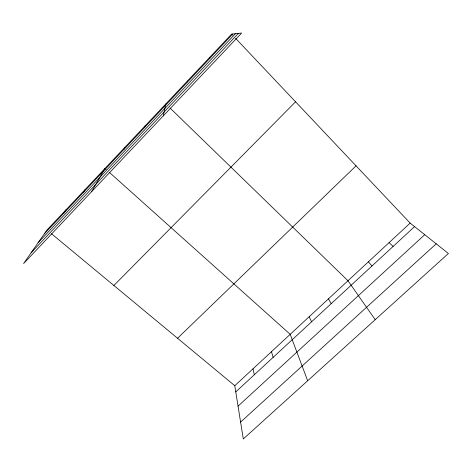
<?xml version="1.0" encoding="UTF-8"?>
<svg xmlns="http://www.w3.org/2000/svg" width="472" height="472" viewBox="0 0 472 472"><rect width="100%" height="100%" fill="white"/><g stroke="black" fill="none" stroke-linecap="round" stroke-linejoin="round"><path stroke-width="0.71" d="M163.271 115.894L165.814 103.934M144.503 127.587L145.217 125.782M123.811 149.524L124.95 147.288M91.497 191.774L104.996 168.457L106.076 169.418M83.426 192.352L85.355 189.29M63.708 213.261L66.015 209.81M231.616 34.131L46.97 230.012L23.6 263.559L241.635 33.034L231.616 34.131L232.613 35.182M44.303 233.846L232.749 34.008M38.102 242.738L235.386 33.718M31.099 252.797L238.389 33.388M113.888 285.483L295.56 101.816M177.549 338.259L356.053 165.849M234.779 385.707L410.15 223.103L448.4 253.499L243.298 438.966L234.779 385.707L51.442 233.717M235.77 391.902L414.558 226.607M238.053 406.156L424.741 234.702M240.602 422.098L436.205 243.806M209.314 57.791L209.957 58.174M109.309 172.315L290.203 334.323L307.661 380.762M389.117 242.602L393.093 246.449M169.967 107.964L347.982 280.746L375.211 319.68M235.605 38.35L410.15 223.103M368.402 261.818L371.954 265.996M328.453 298.859L331.214 303.661M309.189 316.712L311.579 321.81M271.471 351.687L273.14 357.351M253.004 368.815L254.325 374.744M187.384 81.054L187.549 81.933"/></g></svg>
